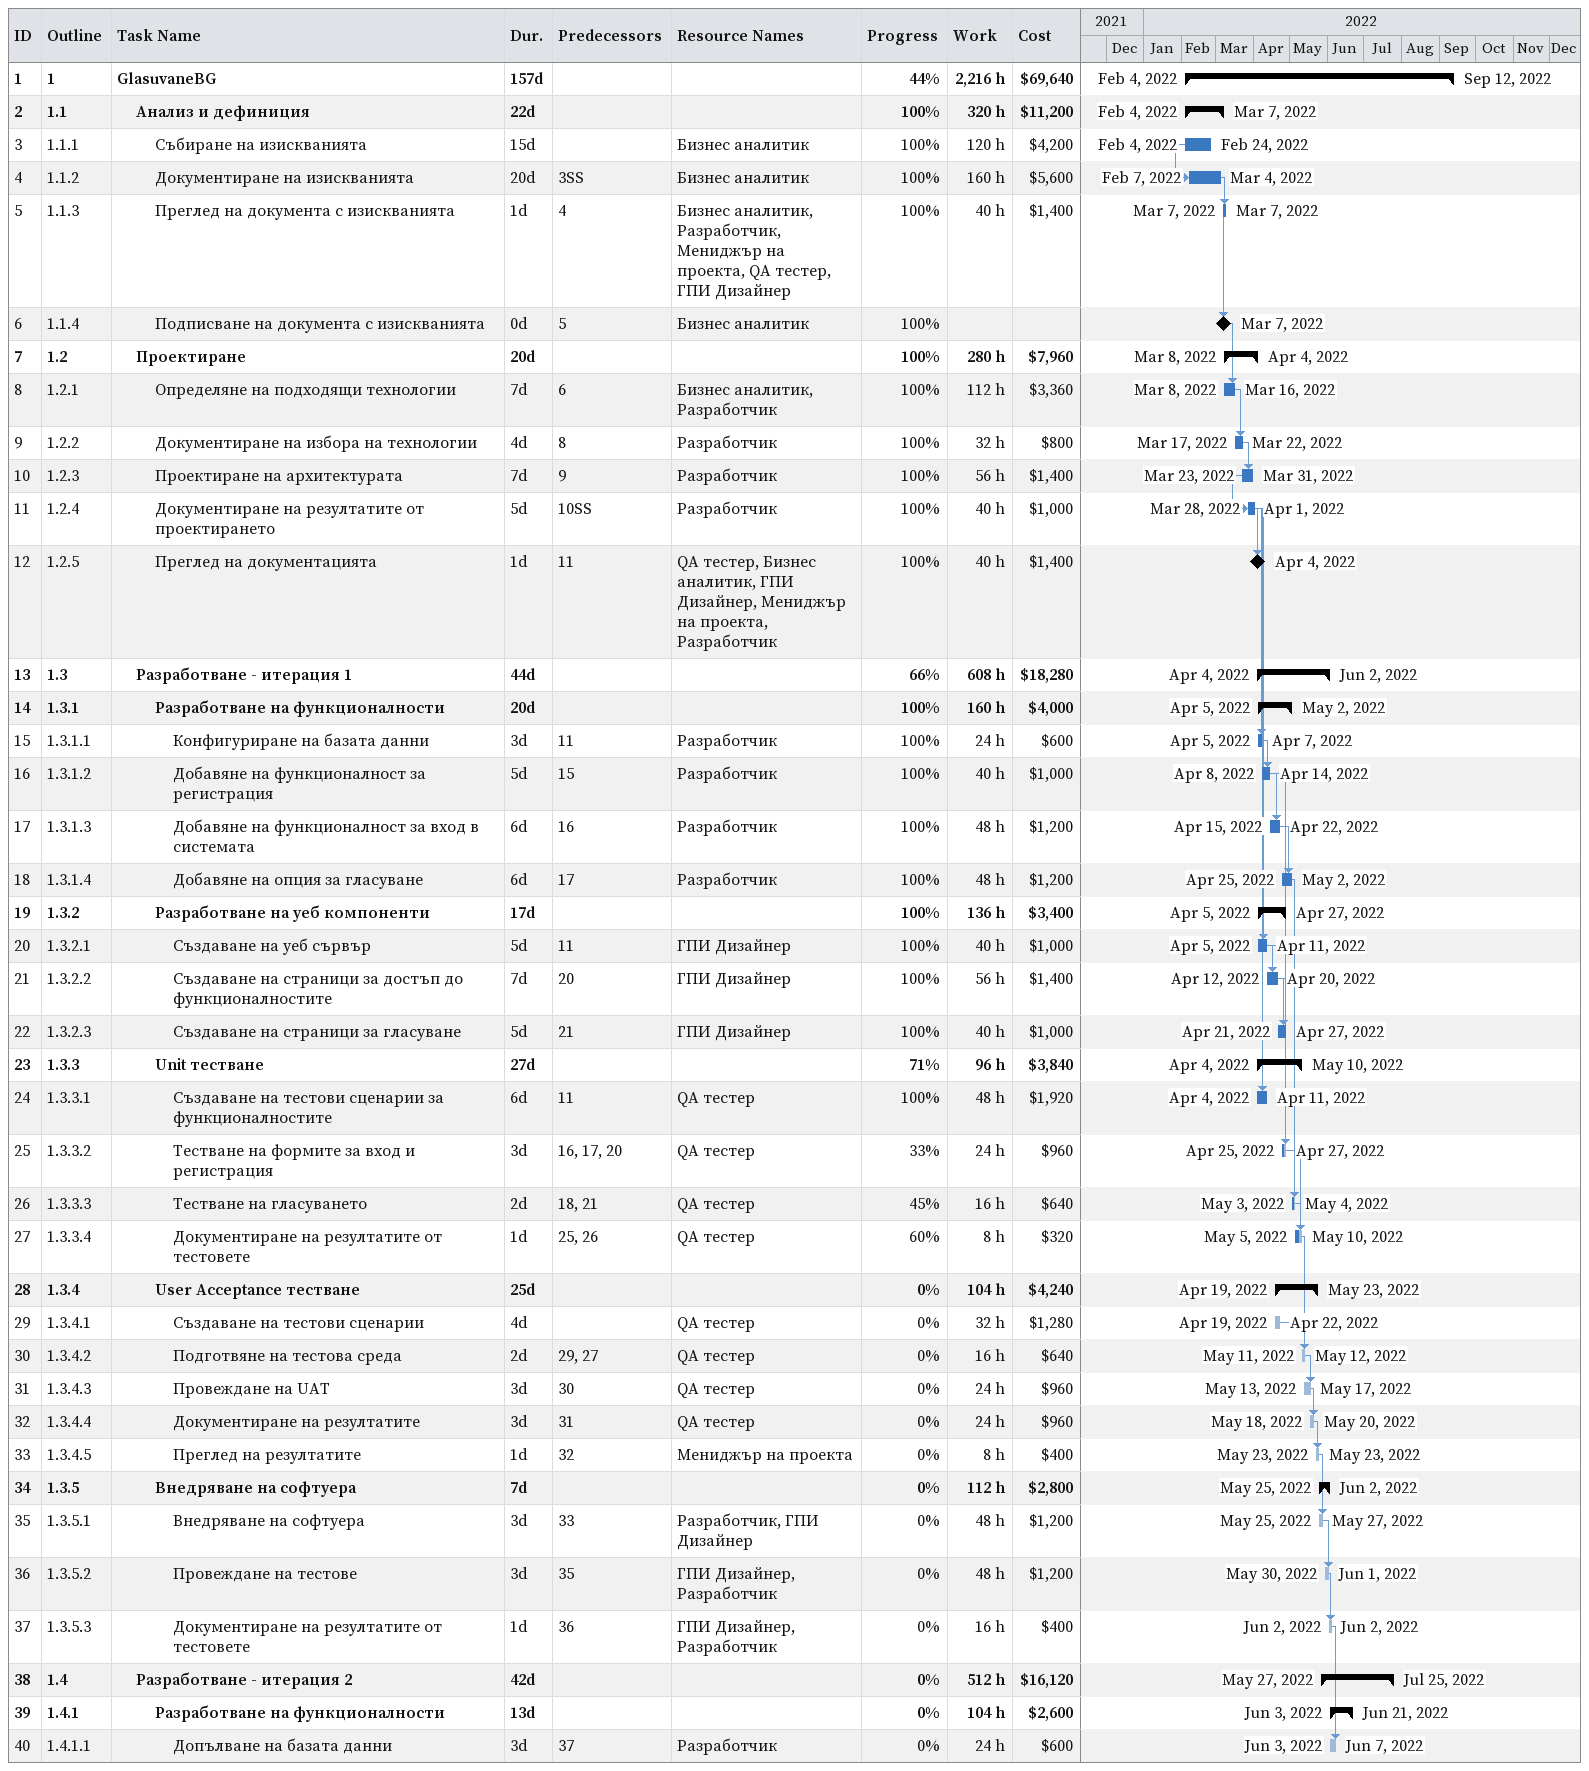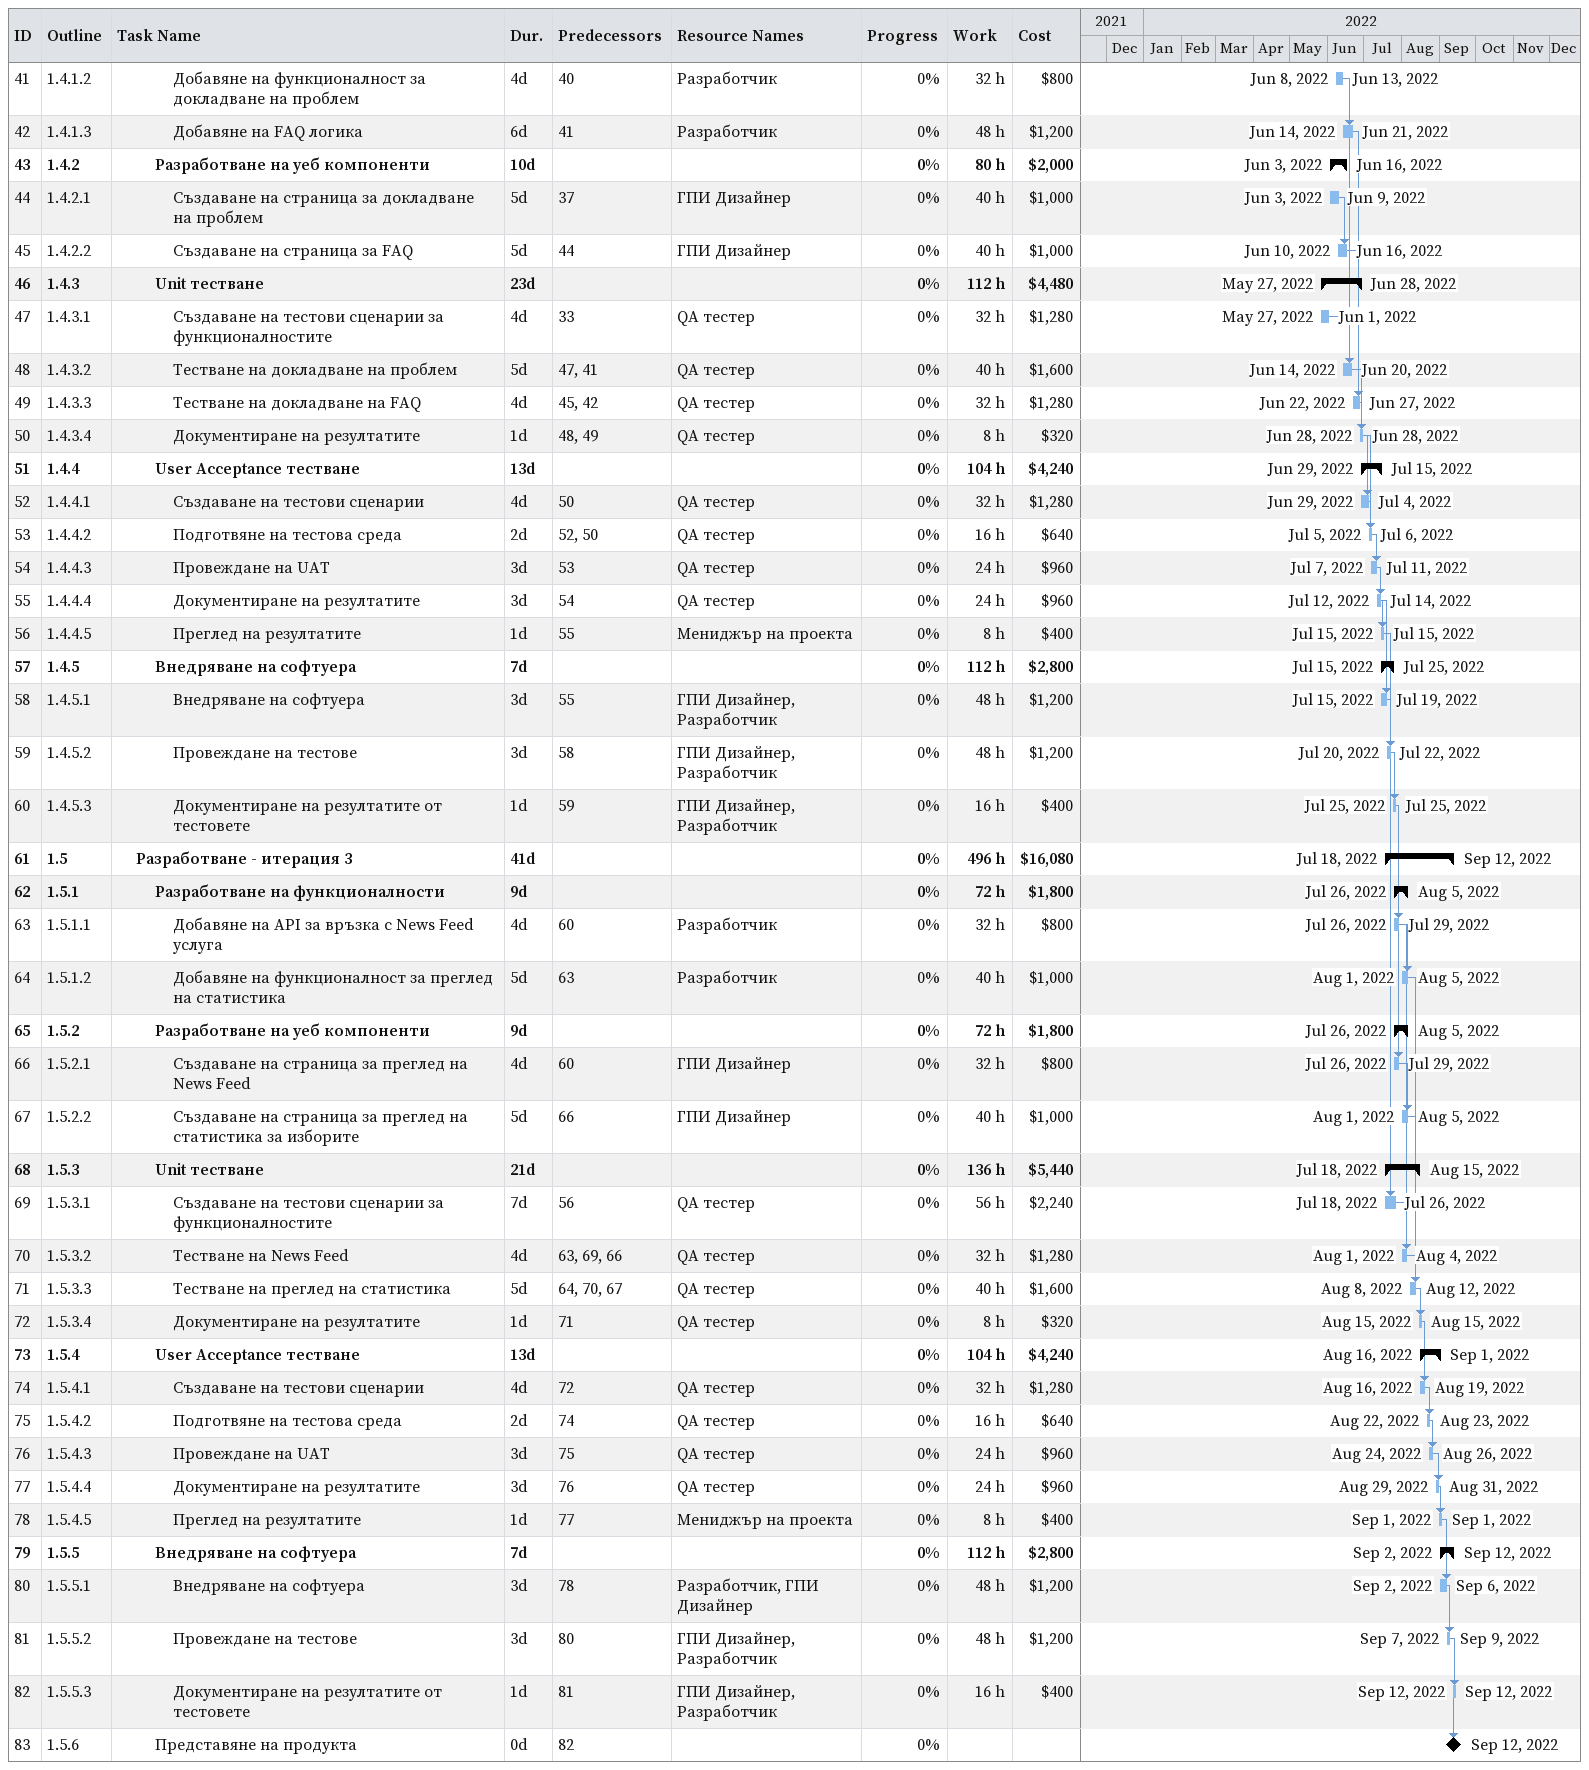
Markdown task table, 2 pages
| ID | WBS | Task | Duration | Start | Finish | Predecessors | Resources | % complete | Work (h) | Cost ($) |
|---|---|---|---|---|---|---|---|---|---|---|
| 1 | 1 | **GlasuvaneBG** | 157d | 2022-02-04 | 2022-09-12 |  |  | 44 | 2216 | 69640 |
| 2 | 1.1 | **Анализ и дефиниция** | 22d | 2022-02-04 | 2022-03-07 |  |  | 100 | 320 | 11200 |
| 3 | 1.1.1 | Събиране на изискванията | 15d | 2022-02-04 | 2022-02-24 |  | Бизнес аналитик | 100 | 120 | 4200 |
| 4 | 1.1.2 | Документиране на изискванията | 20d | 2022-02-07 | 2022-03-04 | 3SS | Бизнес аналитик | 100 | 160 | 5600 |
| 5 | 1.1.3 | Преглед на документа с изискванията | 1d | 2022-03-07 | 2022-03-07 | 4 | Бизнес аналитик, Разработчик, Мениджър на проекта, QA тестер, ГПИ Дизайнер | 100 | 40 | 1400 |
| 6 | 1.1.4 | Подписване на документа с изискванията | 0d | 2022-03-07 | 2022-03-07 | 5 | Бизнес аналитик | 100 |  |  |
| 7 | 1.2 | **Проектиране** | 20d | 2022-03-08 | 2022-04-04 |  |  | 100 | 280 | 7960 |
| 8 | 1.2.1 | Определяне на подходящи технологии | 7d | 2022-03-08 | 2022-03-16 | 6 | Бизнес аналитик, Разработчик | 100 | 112 | 3360 |
| 9 | 1.2.2 | Документиране на избора на технологии | 4d | 2022-03-17 | 2022-03-22 | 8 | Разработчик | 100 | 32 | 800 |
| 10 | 1.2.3 | Проектиране на архитектурата | 7d | 2022-03-23 | 2022-03-31 | 9 | Разработчик | 100 | 56 | 1400 |
| 11 | 1.2.4 | Документиране на резултатите от проектирането | 5d | 2022-03-28 | 2022-04-01 | 10SS | Разработчик | 100 | 40 | 1000 |
| 12 | 1.2.5 | Преглед на документацията | 1d | 2022-04-04 | 2022-04-04 | 11 | QA тестер, Бизнес аналитик, ГПИ Дизайнер, Мениджър на проекта, Разработчик | 100 | 40 | 1400 |
| 13 | 1.3 | **Разработване - итерация 1** | 44d | 2022-04-04 | 2022-06-02 |  |  | 66 | 608 | 18280 |
| 14 | 1.3.1 | **Разработване на функционалности** | 20d | 2022-04-05 | 2022-05-02 |  |  | 100 | 160 | 4000 |
| 15 | 1.3.1.1 | Конфигуриране на базата данни | 3d | 2022-04-05 | 2022-04-07 | 11 | Разработчик | 100 | 24 | 600 |
| 16 | 1.3.1.2 | Добавяне на функционалност за регистрация | 5d | 2022-04-08 | 2022-04-14 | 15 | Разработчик | 100 | 40 | 1000 |
| 17 | 1.3.1.3 | Добавяне на функционалност за вход в системата | 6d | 2022-04-15 | 2022-04-22 | 16 | Разработчик | 100 | 48 | 1200 |
| 18 | 1.3.1.4 | Добавяне на опция за гласуване | 6d | 2022-04-25 | 2022-05-02 | 17 | Разработчик | 100 | 48 | 1200 |
| 19 | 1.3.2 | **Разработване на уеб компоненти** | 17d | 2022-04-05 | 2022-04-27 |  |  | 100 | 136 | 3400 |
| 20 | 1.3.2.1 | Създаване на уеб сървър | 5d | 2022-04-05 | 2022-04-11 | 11 | ГПИ Дизайнер | 100 | 40 | 1000 |
| 21 | 1.3.2.2 | Създаване на страници за достъп до функционалностите | 7d | 2022-04-12 | 2022-04-20 | 20 | ГПИ Дизайнер | 100 | 56 | 1400 |
| 22 | 1.3.2.3 | Създаване на страници за гласуване | 5d | 2022-04-21 | 2022-04-27 | 21 | ГПИ Дизайнер | 100 | 40 | 1000 |
| 23 | 1.3.3 | **Unit тестване** | 27d | 2022-04-04 | 2022-05-10 |  |  | 71 | 96 | 3840 |
| 24 | 1.3.3.1 | Създаване на тестови сценарии за функционалностите | 6d | 2022-04-04 | 2022-04-11 | 11 | QA тестер | 100 | 48 | 1920 |
| 25 | 1.3.3.2 | Тестване на формите за вход и регистрация | 3d | 2022-04-25 | 2022-04-27 | 16, 17, 20 | QA тестер | 33 | 24 | 960 |
| 26 | 1.3.3.3 | Тестване на гласуването | 2d | 2022-05-03 | 2022-05-04 | 18, 21 | QA тестер | 45 | 16 | 640 |
| 27 | 1.3.3.4 | Документиране на резултатите от тестовете | 1d | 2022-05-05 | 2022-05-10 | 25, 26 | QA тестер | 60 | 8 | 320 |
| 28 | 1.3.4 | **User Acceptance тестване** | 25d | 2022-04-19 | 2022-05-23 |  |  | 0 | 104 | 4240 |
| 29 | 1.3.4.1 | Създаване на тестови сценарии | 4d | 2022-04-19 | 2022-04-22 |  | QA тестер | 0 | 32 | 1280 |
| 30 | 1.3.4.2 | Подготвяне на тестова среда | 2d | 2022-05-11 | 2022-05-12 | 29, 27 | QA тестер | 0 | 16 | 640 |
| 31 | 1.3.4.3 | Провеждане на UAT | 3d | 2022-05-13 | 2022-05-17 | 30 | QA тестер | 0 | 24 | 960 |
| 32 | 1.3.4.4 | Документиране на резултатите | 3d | 2022-05-18 | 2022-05-20 | 31 | QA тестер | 0 | 24 | 960 |
| 33 | 1.3.4.5 | Преглед на резултатите | 1d | 2022-05-23 | 2022-05-23 | 32 | Мениджър на проекта | 0 | 8 | 400 |
| 34 | 1.3.5 | **Внедряване на софтуера** | 7d | 2022-05-25 | 2022-06-02 |  |  | 0 | 112 | 2800 |
| 35 | 1.3.5.1 | Внедряване на софтуера | 3d | 2022-05-25 | 2022-05-27 | 33 | Разработчик, ГПИ Дизайнер | 0 | 48 | 1200 |
| 36 | 1.3.5.2 | Провеждане на тестове | 3d | 2022-05-30 | 2022-06-01 | 35 | ГПИ Дизайнер, Разработчик | 0 | 48 | 1200 |
| 37 | 1.3.5.3 | Документиране на резултатите от тестовете | 1d | 2022-06-02 | 2022-06-02 | 36 | ГПИ Дизайнер, Разработчик | 0 | 16 | 400 |
| 38 | 1.4 | **Разработване - итерация 2** | 42d | 2022-05-27 | 2022-07-25 |  |  | 0 | 512 | 16120 |
| 39 | 1.4.1 | **Разработване на функционалности** | 13d | 2022-06-03 | 2022-06-21 |  |  | 0 | 104 | 2600 |
| 40 | 1.4.1.1 | Допълване на базата данни | 3d | 2022-06-03 | 2022-06-07 | 37 | Разработчик | 0 | 24 | 600 |
| 41 | 1.4.1.2 | Добавяне на функционалност за докладване на проблем | 4d | 2022-06-08 | 2022-06-13 | 40 | Разработчик | 0 | 32 | 800 |
| 42 | 1.4.1.3 | Добавяне на FAQ логика | 6d | 2022-06-14 | 2022-06-21 | 41 | Разработчик | 0 | 48 | 1200 |
| 43 | 1.4.2 | **Разработване на уеб компоненти** | 10d | 2022-06-03 | 2022-06-16 |  |  | 0 | 80 | 2000 |
| 44 | 1.4.2.1 | Създаване на страница за докладване на проблем | 5d | 2022-06-03 | 2022-06-09 | 37 | ГПИ Дизайнер | 0 | 40 | 1000 |
| 45 | 1.4.2.2 | Създаване на страница за FAQ | 5d | 2022-06-10 | 2022-06-16 | 44 | ГПИ Дизайнер | 0 | 40 | 1000 |
| 46 | 1.4.3 | **Unit тестване** | 23d | 2022-05-27 | 2022-06-28 |  |  | 0 | 112 | 4480 |
| 47 | 1.4.3.1 | Създаване на тестови сценарии за функционалностите | 4d | 2022-05-27 | 2022-06-01 | 33 | QA тестер | 0 | 32 | 1280 |
| 48 | 1.4.3.2 | Тестване на докладване на проблем | 5d | 2022-06-14 | 2022-06-20 | 47, 41 | QA тестер | 0 | 40 | 1600 |
| 49 | 1.4.3.3 | Тестване на докладване на FAQ | 4d | 2022-06-22 | 2022-06-27 | 45, 42 | QA тестер | 0 | 32 | 1280 |
| 50 | 1.4.3.4 | Документиране на резултатите | 1d | 2022-06-28 | 2022-06-28 | 48, 49 | QA тестер | 0 | 8 | 320 |
| 51 | 1.4.4 | **User Acceptance тестване** | 13d | 2022-06-29 | 2022-07-15 |  |  | 0 | 104 | 4240 |
| 52 | 1.4.4.1 | Създаване на тестови сценарии | 4d | 2022-06-29 | 2022-07-04 | 50 | QA тестер | 0 | 32 | 1280 |
| 53 | 1.4.4.2 | Подготвяне на тестова среда | 2d | 2022-07-05 | 2022-07-06 | 52, 50 | QA тестер | 0 | 16 | 640 |
| 54 | 1.4.4.3 | Провеждане на UAT | 3d | 2022-07-07 | 2022-07-11 | 53 | QA тестер | 0 | 24 | 960 |
| 55 | 1.4.4.4 | Документиране на резултатите | 3d | 2022-07-12 | 2022-07-14 | 54 | QA тестер | 0 | 24 | 960 |
| 56 | 1.4.4.5 | Преглед на резултатите | 1d | 2022-07-15 | 2022-07-15 | 55 | Мениджър на проекта | 0 | 8 | 400 |
| 57 | 1.4.5 | **Внедряване на софтуера** | 7d | 2022-07-15 | 2022-07-25 |  |  | 0 | 112 | 2800 |
| 58 | 1.4.5.1 | Внедряване на софтуера | 3d | 2022-07-15 | 2022-07-19 | 55 | ГПИ Дизайнер, Разработчик | 0 | 48 | 1200 |
| 59 | 1.4.5.2 | Провеждане на тестове | 3d | 2022-07-20 | 2022-07-22 | 58 | ГПИ Дизайнер, Разработчик | 0 | 48 | 1200 |
| 60 | 1.4.5.3 | Документиране на резултатите от тестовете | 1d | 2022-07-25 | 2022-07-25 | 59 | ГПИ Дизайнер, Разработчик | 0 | 16 | 400 |
| 61 | 1.5 | **Разработване - итерация 3** | 41d | 2022-07-18 | 2022-09-12 |  |  | 0 | 496 | 16080 |
| 62 | 1.5.1 | **Разработване на функционалности** | 9d | 2022-07-26 | 2022-08-05 |  |  | 0 | 72 | 1800 |
| 63 | 1.5.1.1 | Добавяне на API за връзка с News Feed услуга | 4d | 2022-07-26 | 2022-07-29 | 60 | Разработчик | 0 | 32 | 800 |
| 64 | 1.5.1.2 | Добавяне на функционалност за преглед на статистика | 5d | 2022-08-01 | 2022-08-05 | 63 | Разработчик | 0 | 40 | 1000 |
| 65 | 1.5.2 | **Разработване на уеб компоненти** | 9d | 2022-07-26 | 2022-08-05 |  |  | 0 | 72 | 1800 |
| 66 | 1.5.2.1 | Създаване на страница за преглед на News Feed | 4d | 2022-07-26 | 2022-07-29 | 60 | ГПИ Дизайнер | 0 | 32 | 800 |
| 67 | 1.5.2.2 | Създаване на страница за преглед на статистика за изборите | 5d | 2022-08-01 | 2022-08-05 | 66 | ГПИ Дизайнер | 0 | 40 | 1000 |
| 68 | 1.5.3 | **Unit тестване** | 21d | 2022-07-18 | 2022-08-15 |  |  | 0 | 136 | 5440 |
| 69 | 1.5.3.1 | Създаване на тестови сценарии за функционалностите | 7d | 2022-07-18 | 2022-07-26 | 56 | QA тестер | 0 | 56 | 2240 |
| 70 | 1.5.3.2 | Тестване на News Feed | 4d | 2022-08-01 | 2022-08-04 | 63, 69, 66 | QA тестер | 0 | 32 | 1280 |
| 71 | 1.5.3.3 | Тестване на преглед на статистика | 5d | 2022-08-08 | 2022-08-12 | 64, 70, 67 | QA тестер | 0 | 40 | 1600 |
| 72 | 1.5.3.4 | Документиране на резултатите | 1d | 2022-08-15 | 2022-08-15 | 71 | QA тестер | 0 | 8 | 320 |
| 73 | 1.5.4 | **User Acceptance тестване** | 13d | 2022-08-16 | 2022-09-01 |  |  | 0 | 104 | 4240 |
| 74 | 1.5.4.1 | Създаване на тестови сценарии | 4d | 2022-08-16 | 2022-08-19 | 72 | QA тестер | 0 | 32 | 1280 |
| 75 | 1.5.4.2 | Подготвяне на тестова среда | 2d | 2022-08-22 | 2022-08-23 | 74 | QA тестер | 0 | 16 | 640 |
| 76 | 1.5.4.3 | Провеждане на UAT | 3d | 2022-08-24 | 2022-08-26 | 75 | QA тестер | 0 | 24 | 960 |
| 77 | 1.5.4.4 | Документиране на резултатите | 3d | 2022-08-29 | 2022-08-31 | 76 | QA тестер | 0 | 24 | 960 |
| 78 | 1.5.4.5 | Преглед на резултатите | 1d | 2022-09-01 | 2022-09-01 | 77 | Мениджър на проекта | 0 | 8 | 400 |
| 79 | 1.5.5 | **Внедряване на софтуера** | 7d | 2022-09-02 | 2022-09-12 |  |  | 0 | 112 | 2800 |
| 80 | 1.5.5.1 | Внедряване на софтуера | 3d | 2022-09-02 | 2022-09-06 | 78 | Разработчик, ГПИ Дизайнер | 0 | 48 | 1200 |
| 81 | 1.5.5.2 | Провеждане на тестове | 3d | 2022-09-07 | 2022-09-09 | 80 | ГПИ Дизайнер, Разработчик | 0 | 48 | 1200 |
| 82 | 1.5.5.3 | Документиране на резултатите от тестовете | 1d | 2022-09-12 | 2022-09-12 | 81 | ГПИ Дизайнер, Разработчик | 0 | 16 | 400 |
| 83 | 1.5.6 | Представяне на продукта | 0d | 2022-09-12 | 2022-09-12 | 82 |  | 0 |  |  |
